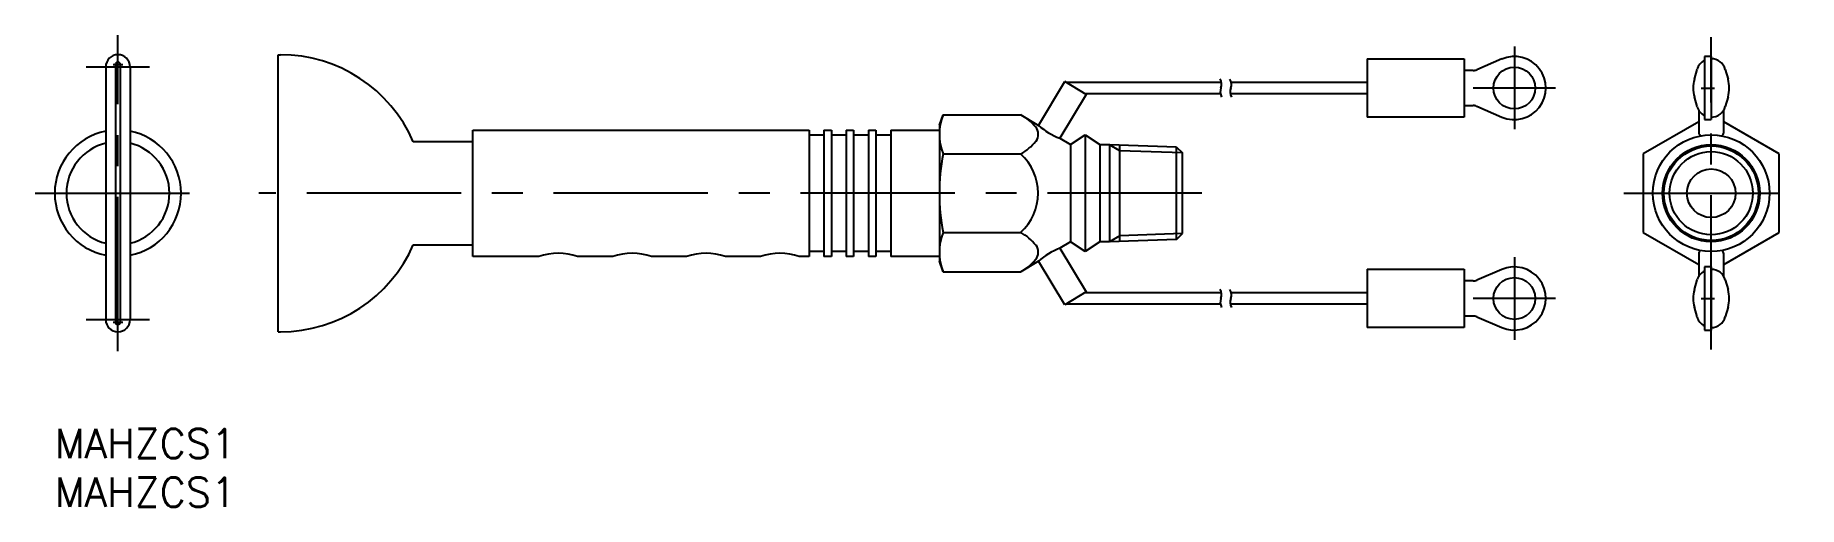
# Model space of a CAD drawing. Extents: x -2 to 179, y -8 to 40.
import ezdxf

# ---------------------------------------------------------------- set-up
doc = ezdxf.new("R2010")
doc.units = 0
doc.header["$LTSCALE"] = 0.5
doc.linetypes.add('CENTER', pattern=[50.8, 31.75, -6.35, 6.35, -6.35])
for name, color, linetype in [('MSM_CENTER', 1, 'CENTER'), ('MSM_CONTINUOUS', 7, 'CONTINUOUS'), ('MSM_NARROW', 5, 'CONTINUOUS'), ('MSM_PART_NUMBER', 7, 'CONTINUOUS')]:
    doc.layers.add(name, color=color, linetype=linetype)
doc.styles.get("Standard").update_dxf_attribs({"font": 'txt.shx', "height": 3, "bigfont": 'bigfont.shx'})

# ---------------------------------------------------------------- blocks, each defined once
blk = doc.blocks.new('*U12')
at = {"layer": 'MSM_PART_NUMBER'}
blk.add_text('MAHZCS1', height=3, dxfattribs=at).set_placement((0, -3))
blk = doc.blocks.new('*U13')
at = {"layer": 'MSM_PART_NUMBER'}
blk.add_text('MAHZCS1', height=3, dxfattribs=at).set_placement((0, -8))

msp = doc.modelspace()

# ---------------------------------------------------------------- linework, layer by layer
at = {"layer": 'MSM_CENTER'}
for p, q in [((6.5, 8), (6.5, 40.5)), ((170.4, 8.17), (170.4, 40.32)), ((150.15, 39.33), (150.15, 30.83)), ((3.25, 37.25), (9.75, 37.25)), ((6, 37.5), (7, 37.5)), ((154.4, 35.07), (145.9, 35.07)), ((169.37, 35.07), (170.74, 35.07)), ((-2, 24.25), (15, 24.25)), ((118, 24.25), (21, 24.25)), ((161.4, 24.25), (179.4, 24.25)), ((150.15, 17.68), (150.15, 9.18)), ((154.4, 13.42), (145.9, 13.42)), ((169.37, 13.42), (170.74, 13.42)), ((3.25, 11.25), (9.75, 11.25)), ((6, 11), (7, 11))]:
    msp.add_line(p, q, dxfattribs=at)
at = {"layer": 'MSM_CONTINUOUS'}
for p, q in [((23, 10), (23, 38.5)), ((23, 38.5), (23.23, 38.5)), ((170.4, 38.32), (169.7, 38.32)), ((169.7, 38.32), (169.7, 31.82)), ((170.4, 38.32), (170.4, 31.82)), ((5.25, 37.25), (5.25, 11.25)), ((6.25, 37.5), (6.25, 11)), ((6.75, 37.5), (6.75, 11)), ((7.75, 37.25), (7.75, 11.25)), ((135, 38.08), (145, 38.08)), ((135, 38.08), (135, 32.08)), ((145, 38.08), (145, 32.08)), ((145.9, 36.88), (145, 36.88)), ((148.87, 38.06), (146.3, 36.96)), ((168.68, 35.98), (168.96, 36.98)), ((171.85, 36.98), (172.13, 35.98)), ((101.2, 31.23), (103.9, 35.74)), ((106.11, 34.41), (103.9, 35.74)), ((104.01, 35.68), (120.01, 35.68)), ((119.92, 34.48), (106, 34.48)), ((135, 34.48), (120.94, 34.48)), ((121.03, 35.68), (135, 35.68)), ((106.11, 34.41), (103.4, 29.91)), ((145, 33.28), (145.9, 33.28)), ((146.3, 33.19), (148.87, 32.09)), ((168.96, 33.17), (168.68, 34.17)), ((169.12, 32.8), (169.12, 30.48)), ((171.69, 30.48), (171.69, 32.8)), ((172.13, 34.17), (171.85, 33.17)), ((91, 31.25), (91.39, 32.33)), ((91, 31.25), (91, 17.25)), ((91.39, 32.33), (99.37, 32.33)), ((99.37, 32.33), (101.2, 31.23)), ((145, 32.08), (135, 32.08)), ((169.12, 31.59), (163.4, 28.29)), ((169.7, 31.82), (170.4, 31.82)), ((177.4, 28.29), (171.69, 31.59)), ((43, 29.55), (36.89, 29.55)), ((43, 30.75), (77.6, 30.75)), ((43, 17.75), (43, 30.75)), ((77.6, 30.75), (77.6, 17.75)), ((77.6, 30.25), (79.13, 30.25)), ((79.13, 30.75), (79.13, 17.75)), ((79.13, 30.75), (79.89, 30.75)), ((79.89, 30.75), (79.89, 17.75)), ((79.89, 30.25), (81.42, 30.25)), ((81.42, 30.75), (81.42, 17.75)), ((81.42, 30.75), (82.18, 30.75)), ((82.18, 30.75), (82.18, 17.75)), ((82.18, 30.25), (83.71, 30.25)), ((83.71, 30.75), (83.71, 17.75)), ((83.71, 30.75), (84.47, 30.75)), ((84.47, 30.75), (84.47, 17.75)), ((84.47, 30.25), (86, 30.25)), ((86, 30.75), (86, 17.75)), ((86, 30.75), (91, 30.75)), ((103.4, 29.91), (104.5, 29.25)), ((104.5, 29.25), (106, 30.25)), ((104.5, 29.25), (104.5, 19.25)), ((106, 30.25), (107.5, 29.25)), ((106, 30.25), (106, 18.25)), ((107.5, 29.25), (108.5, 29.25)), ((107.5, 29.25), (107.5, 19.25)), ((108.5, 29.25), (108.5, 19.25)), ((115.4, 29), (108.5, 29.24)), ((109.57, 19.3), (109.57, 29.2)), ((91.39, 28.29), (99.37, 28.29)), ((115.4, 29), (116, 28.39)), ((115.4, 19.5), (115.4, 29)), ((116, 20.11), (116, 28.39)), ((163.4, 28.29), (163.4, 20.21)), ((177.4, 20.21), (177.4, 28.29)), ((91.39, 20.21), (99.37, 20.21)), ((115.4, 19.5), (116, 20.11)), ((163.4, 20.21), (169.12, 16.91)), ((171.69, 16.91), (177.4, 20.21)), ((36.89, 18.95), (43, 18.95)), ((79.13, 18.25), (77.6, 18.25)), ((81.42, 18.25), (79.89, 18.25)), ((83.71, 18.25), (82.18, 18.25)), ((86, 18.25), (84.47, 18.25)), ((104.5, 19.25), (103.4, 18.59)), ((103.4, 18.59), (106.11, 14.09)), ((106, 18.25), (104.5, 19.25)), ((107.5, 19.25), (106, 18.25)), ((108.5, 19.25), (107.5, 19.25)), ((115.4, 19.5), (108.5, 19.26)), ((49.81, 17.75), (43, 17.75)), ((57.41, 17.75), (53.79, 17.75)), ((65.01, 17.75), (61.39, 17.75)), ((72.61, 17.75), (68.99, 17.75)), ((77.6, 17.75), (76.59, 17.75)), ((79.89, 17.75), (79.13, 17.75)), ((82.18, 17.75), (81.42, 17.75)), ((84.47, 17.75), (83.71, 17.75)), ((91, 17.75), (86, 17.75)), ((91.39, 16.17), (91, 17.25)), ((101.2, 17.27), (99.37, 16.17)), ((103.9, 12.76), (101.2, 17.27)), ((135, 16.43), (145, 16.43)), ((135, 16.43), (135, 10.43)), ((145, 16.43), (145, 10.43)), ((148.87, 16.41), (146.3, 15.31)), ((169.12, 18.02), (169.12, 15.7)), ((170.4, 16.67), (169.7, 16.67)), ((169.7, 16.67), (169.7, 10.17)), ((170.4, 16.67), (170.4, 10.17)), ((171.69, 15.7), (171.69, 18.02)), ((91.39, 16.17), (99.37, 16.17)), ((145.9, 15.23), (145, 15.23)), ((168.68, 14.33), (168.96, 15.33)), ((171.85, 15.33), (172.13, 14.33)), ((106.11, 14.09), (103.9, 12.76)), ((119.92, 12.83), (104.01, 12.83)), ((106, 14.03), (120.01, 14.03)), ((135, 12.83), (120.94, 12.83)), ((121.03, 14.03), (135, 14.03)), ((145, 11.63), (145.9, 11.63)), ((146.3, 11.54), (148.87, 10.44)), ((168.96, 11.52), (168.68, 12.52)), ((172.13, 12.52), (171.85, 11.52)), ((23, 10), (23.23, 10)), ((145, 10.43), (135, 10.43)), ((169.7, 10.17), (170.4, 10.17))]:
    msp.add_line(p, q, dxfattribs=at)
for centre, radius in [((150.15, 35.07), 2.15), ((170.4, 24.25), 6), ((170.4, 24.25), 5), ((170.4, 24.25), 4.86), ((170.4, 24.25), 2.5), ((150.15, 13.42), 2.15)]:
    msp.add_circle(centre, radius, dxfattribs=at)
for centre, radius, start, end in [((6.5, 37.25), 1.25, 0, 180), ((23.23, 23.6), 14.9, 23.5362, 90), ((150.15, 35.07), 3.25, 246.7607, 113.2393), ((6.5, 37.5), 0.25, 0, 180), ((145.9, 37.88), 1, 270, 293.2393), ((170.4, 36.58), 1.5, 117.8181, 164.2812), ((170.4, 36.58), 1.5, 15.7188, 90), ((171.91, 35.07), 3.36, 164.2812, 195.7188), ((168.9, 35.07), 3.36, 344.2812, 15.7188), ((145.9, 32.27), 1, 66.7607, 90), ((170.4, 33.58), 1.5, 195.7188, 242.1819), ((170.4, 33.58), 1.5, 270, 344.2812), ((96.38, 30.31), 5.38, 157.9259, 202.0741), ((97.12, 28.06), 4.83, 38.556, 62.2249), ((100, 30.31), 1.18, 323.2364, 40.1428), ((106.05, 36.82), 7.4, 229.0113, 248.9887), ((6.5, 24.25), 6.5, 101.0875, 258.9125), ((6.5, 24.25), 5.3, 103.6417, 256.3583), ((6.5, 24.25), 6.5, 281.0875, 78.9125), ((6.5, 24.25), 5.3, 283.6417, 76.3583), ((96.87, 32.86), 5.21, 298.6721, 321.3295), ((169.56, 30.51), 0.439, 184.9565, 236.5264), ((171.26, 30.51), 0.43, 305.2348, 355.0593), ((111.92, 24.25), 20.92, 168.8596, 191.1404), ((95.72, 24.25), 5.44, 312.062, 47.938), ((96.38, 18.19), 5.38, 157.9259, 202.0741), ((96.87, 15.64), 5.21, 38.6705, 61.3279), ((23.23, 24.9), 14.9, 270, 336.4638), ((100, 18.19), 1.18, 319.8572, 36.7636), ((106.09, 11.61), 7.48, 111.1063, 130.8937), ((169.52, 18.01), 0.398, 120.8254, 177.7789), ((171.3, 18.01), 0.394, 1.9068, 59.5401), ((51.8, 11.61), 6.46, 72.0211, 107.9789), ((59.4, 11.61), 6.46, 72.0211, 107.9789), ((67, 11.61), 6.46, 72.0211, 107.9789), ((74.6, 11.61), 6.46, 72.0211, 107.9789), ((97.12, 20.44), 4.83, 297.7751, 321.444), ((150.15, 13.42), 3.25, 246.7607, 113.2393), ((170.4, 14.92), 1.5, 15.7188, 90), ((145.9, 16.23), 1, 270, 293.2393), ((170.4, 14.92), 1.5, 117.8181, 164.2812), ((171.91, 13.42), 3.36, 164.2812, 195.7188), ((168.9, 13.42), 3.36, 344.2812, 15.7188), ((6.5, 11.25), 1.25, 180, 0), ((6.5, 11), 0.25, 180, 0), ((145.9, 10.62), 1, 66.7607, 90), ((170.4, 11.93), 1.5, 195.7188, 242.1819), ((170.4, 11.93), 1.5, 270, 344.2812)]:
    msp.add_arc(centre, radius, start, end, dxfattribs=at)
at = {"layer": 'MSM_NARROW'}
for p, q in [((109.57, 28.62), (108.5, 29.24)), ((116, 28.39), (109.57, 28.62)), ((116, 20.11), (109.57, 19.88)), ((109.57, 19.88), (108.5, 19.26))]:
    msp.add_line(p, q, dxfattribs=at)
msp.add_circle((170.4, 24.25), 4.28, dxfattribs=at)
for centre, radius, start, end in [((119.2, 35.44), 0.849, 334.7057, 39.7254), ((121.11, 34.69), 1.21, 161.3785, 206.6364), ((120.22, 35.44), 0.849, 334.7057, 39.7254), ((122.13, 34.69), 1.21, 161.3785, 206.6364), ((119.2, 13.79), 0.849, 334.7057, 39.7254), ((121.11, 13.04), 1.21, 161.3785, 206.6364), ((120.22, 13.79), 0.849, 334.7057, 39.7254), ((122.13, 13.04), 1.21, 161.3785, 206.6364)]:
    msp.add_arc(centre, radius, start, end, dxfattribs=at)

# ---------------------------------------------------------------- block references
at = {"layer": 'MSM_CONTINUOUS'}
for name in ['*U12', '*U13']:
    msp.add_blockref(name, (0, 0), dxfattribs=at)

doc.saveas('drawing.dxf')
